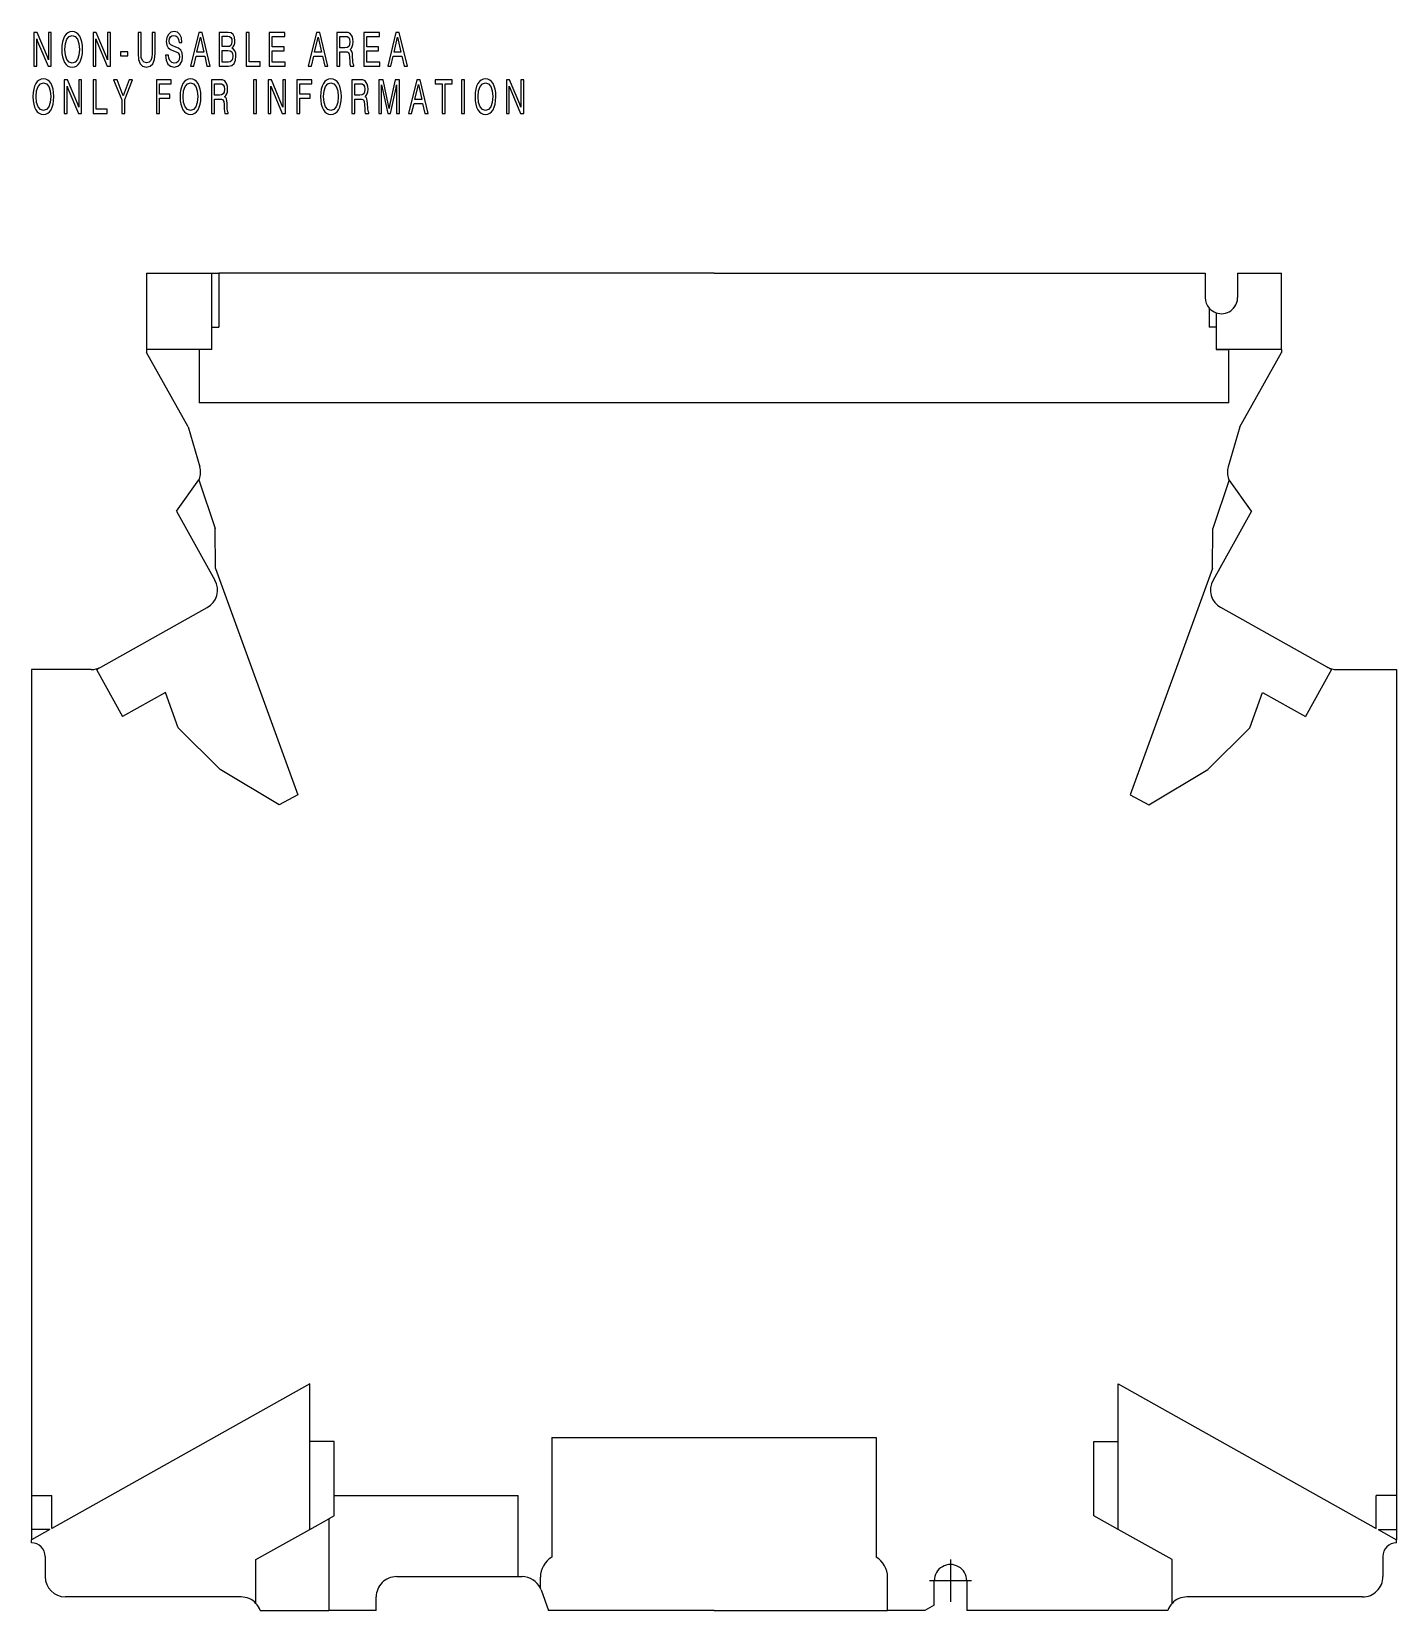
# Model space of a CAD drawing. Extents: x 56 to 157, y 103 to 220.
import ezdxf

# ---------------------------------------------------------------- set-up
doc = ezdxf.new("R2010")
doc.units = 0
doc.linetypes.add('DASHDOT', pattern=[18.5, 12, -3, 0.5, -3])
doc.layers.get('0').update_dxf_attribs({"linetype": 'CONTINUOUS'})

msp = doc.modelspace()

# ---------------------------------------------------------------- linework, layer by layer
at = {"color": 7}
for p, q in [((64.384346, 202.175201), (64.384346, 196.525192)), ((64.384346, 202.175201), (64.384346, 196.525192)), ((64.384346, 202.175201), (69.234344, 202.175201)), ((69.234344, 202.175201), (69.734344, 202.175201)), ((69.234344, 196.525192), (69.234344, 202.175201)), ((106.384346, 202.175201), (69.734344, 202.175201)), ((69.734344, 202.175201), (69.734344, 198.175201)), ((106.384346, 202.175201), (142.734344, 202.175201)), ((142.734344, 202.175201), (142.734344, 200.375183)), ((145.134338, 202.175201), (145.134338, 200.375183)), ((145.134338, 202.175201), (145.134338, 200.375183)), ((145.134338, 202.175201), (148.384338, 202.175201)), ((148.384338, 196.525192), (148.384338, 202.175201)), ((143.034348, 199.581467), (143.034348, 198.175201)), ((143.534348, 199.24382), (143.534348, 196.525192)), ((69.234344, 198.175201), (69.734344, 198.175201)), ((143.534348, 198.175201), (143.034348, 198.175201)), ((143.534348, 198.175201), (143.534348, 196.525192)), ((68.284348, 196.525192), (64.384346, 196.525192)), ((64.384346, 196.525192), (64.384346, 196.30835)), ((69.234344, 196.525192), (64.384346, 196.525192)), ((68.284348, 196.525192), (68.284348, 192.575195)), ((69.234344, 196.525192), (68.284348, 196.525192)), ((143.534348, 196.525192), (144.484344, 196.525192)), ((148.384338, 196.525192), (143.534348, 196.525192)), ((148.384338, 196.525192), (144.484344, 196.525192)), ((144.484344, 192.575195), (144.484344, 196.525192)), ((148.384338, 196.525192), (148.384338, 196.30835)), ((67.463287, 190.810501), (64.384346, 196.30835)), ((145.305405, 190.810501), (148.384338, 196.30835)), ((144.484344, 192.575195), (68.284348, 192.575195)), ((67.463287, 190.810501), (68.326385, 187.849335)), ((145.305405, 190.810501), (144.442307, 187.849335)), ((66.597916, 184.5634), (68.261528, 186.874313)), ((68.261528, 186.874313), (68.299744, 186.927399)), ((68.261528, 186.874313), (69.473831, 183.27771)), ((144.507172, 186.874313), (143.294861, 183.27771)), ((144.507172, 186.874313), (144.468948, 186.927399)), ((146.170776, 184.5634), (144.507172, 186.874313)), ((66.597916, 184.5634), (69.456345, 179.459305)), ((146.170776, 184.5634), (143.312347, 179.459305)), ((69.484665, 180.307922), (69.473831, 183.27771)), ((143.284027, 180.307922), (143.294861, 183.27771)), ((69.484665, 180.307922), (75.584396, 163.544266)), ((143.284027, 180.307922), (137.184296, 163.544266)), ((61.020584, 173.015839), (68.880539, 177.417633)), ((151.748108, 173.015839), (143.888153, 177.417633)), ((60.679073, 172.824585), (61.020584, 173.015839)), ((152.089615, 172.824585), (151.748108, 173.015839)), ((60.287655, 172.824585), (55.884346, 172.824585)), ((55.884346, 172.824585), (55.884346, 111.675194)), ((60.679073, 172.824585), (62.620087, 169.358658)), ((152.089615, 172.824585), (150.148605, 169.358658)), ((152.481033, 172.824585), (156.884338, 172.824585)), ((156.884338, 172.824585), (156.884338, 111.675194)), ((65.783813, 171.130432), (62.620087, 169.358658)), ((66.735153, 168.519196), (65.783813, 171.130432)), ((146.033539, 168.519196), (146.984879, 171.130432)), ((146.984879, 171.130432), (150.148605, 169.358658)), ((69.831039, 165.436188), (66.735153, 168.519196)), ((142.937653, 165.436188), (146.033539, 168.519196)), ((74.19838, 162.821533), (69.831039, 165.436188)), ((138.570313, 162.821533), (142.937653, 165.436188)), ((75.584396, 163.544266), (74.19838, 162.821533)), ((137.184296, 163.544266), (138.570313, 162.821533)), ((76.484344, 119.948883), (57.384346, 109.252365)), ((76.484344, 115.675194), (76.484344, 119.948883)), ((136.284348, 115.675194), (136.284348, 119.948883)), ((136.284348, 119.948883), (155.384338, 109.252365)), ((94.384346, 115.985191), (94.384346, 107.12603)), ((94.384346, 115.985191), (118.384346, 115.985191)), ((118.384346, 115.985191), (118.384346, 107.12603)), ((78.284348, 115.675194), (76.484344, 115.675194)), ((76.484344, 109.175194), (76.484344, 115.675194)), ((78.284348, 111.675194), (78.284348, 115.675194)), ((134.484344, 110.175194), (134.484344, 115.675194)), ((134.484344, 115.675194), (136.284348, 115.675194)), ((136.284348, 109.175194), (136.284348, 115.675194)), ((55.884346, 111.675194), (57.384346, 111.675194)), ((55.884346, 111.675194), (55.884346, 109.175194)), ((57.384346, 109.252365), (57.384346, 111.675194)), ((78.284348, 111.675194), (91.884346, 111.675194)), ((78.284348, 110.175194), (78.284348, 111.675194)), ((91.884346, 105.675194), (91.884346, 111.675194)), ((155.384338, 109.252365), (155.384338, 111.675194)), ((156.884338, 111.675194), (155.384338, 111.675194)), ((156.884338, 111.675194), (156.884338, 109.175194)), ((76.484344, 109.167145), (77.884346, 109.95118)), ((78.284348, 110.175194), (77.884346, 109.95118)), ((77.884346, 109.95118), (77.884346, 103.175194)), ((136.284348, 109.167145), (134.484344, 110.175194)), ((57.24654, 109.175194), (55.884346, 109.175194)), ((57.24654, 109.175194), (55.884346, 108.412331)), ((55.884346, 109.175194), (55.884346, 108.412331)), ((72.484344, 106.935089), (76.484344, 109.175194)), ((76.484344, 109.175194), (76.484344, 109.167145)), ((140.284348, 106.935089), (136.284348, 109.175194)), ((136.284348, 109.175194), (136.284348, 109.167145)), ((155.522156, 109.175194), (156.884338, 108.412331)), ((155.522156, 109.175194), (156.884338, 109.175194)), ((156.884338, 109.175194), (156.884338, 108.412331)), ((55.884346, 108.175194), (55.884346, 108.412331)), ((156.884338, 108.175194), (156.884338, 108.412331)), ((56.884346, 107.175194), (56.884346, 105.675194)), ((72.484344, 103.695), (72.484344, 106.935089)), ((140.284348, 103.695), (140.284348, 106.935089)), ((155.884338, 107.175194), (155.884338, 105.675194)), ((82.884346, 105.675194), (91.884346, 105.675194)), ((91.884346, 105.675194), (92.184349, 105.675194)), ((93.534348, 104.829025), (93.534348, 105.625191)), ((119.234344, 103.175194), (119.234344, 105.625191)), ((122.684341, 103.575195), (122.684341, 105.375191)), ((125.084351, 105.375191), (125.084351, 103.175194)), ((71.384346, 104.175194), (58.384346, 104.175194)), ((81.384346, 103.175194), (81.384346, 104.175194)), ((93.593887, 104.688225), (94.144585, 103.175194)), ((154.384338, 104.175194), (141.384338, 104.175194)), ((72.798561, 103.175194), (77.884346, 103.175194)), ((81.384346, 103.175194), (77.884346, 103.175194)), ((106.384346, 103.175194), (94.144585, 103.175194)), ((106.384346, 103.175194), (119.234344, 103.175194)), ((121.991524, 103.175194), (119.234344, 103.175194)), ((122.684341, 103.575195), (121.991524, 103.175194)), ((134.884338, 103.175194), (125.084351, 103.175194)), ((139.970123, 103.175194), (134.884338, 103.175194))]:
    msp.add_line(p, q, dxfattribs=at)
at = {"color": 7, "linetype": 'DASHDOT'}
for p, q in [((123.884346, 106.935196), (123.884346, 103.815193)), ((125.444344, 105.375191), (122.324348, 105.375191))]:
    msp.add_line(p, q, dxfattribs=at)
at = {"color": 7}
for points in [[(56.056114, 217.495789), (56.2663, 217.495789), (56.2663, 219.522903), (56.327324, 219.338623), (57.102531, 217.495789), (57.342098, 217.495789), (57.342098, 219.995789), (57.131912, 219.995789), (57.131912, 217.968674), (57.057331, 218.180771), (56.297943, 219.995789), (56.056114, 219.995789)], [(58.117828, 218.744049), (58.129131, 218.445023), (58.169811, 218.18425), (58.235355, 217.958237), (58.323498, 217.770477), (58.434242, 217.620956), (58.565327, 217.513168), (58.716751, 217.450592), (58.888519, 217.426254), (59.058025, 217.450592), (59.20945, 217.513168), (59.340534, 217.620956), (59.451279, 217.770477), (59.539421, 217.958237), (59.602703, 218.18425), (59.641125, 218.445023), (59.656948, 218.744049), (59.643387, 219.039597), (59.602703, 219.300385), (59.537163, 219.526382), (59.451279, 219.714142), (59.340534, 219.863663), (59.20945, 219.971451), (59.058025, 220.037506), (58.888519, 220.061859), (58.716751, 220.037506), (58.565327, 219.971451), (58.434242, 219.863663), (58.323498, 219.714142), (58.235355, 219.526382), (58.169811, 219.300385), (58.129131, 219.039597)], [(58.3461, 218.744049), (58.382259, 219.175201), (58.490746, 219.498566), (58.66251, 219.696762), (58.888519, 219.766296), (59.112267, 219.696762), (59.284035, 219.498566), (59.390255, 219.175201), (59.428677, 218.744049), (59.390255, 218.309418), (59.284035, 217.986053), (59.112267, 217.787857), (58.888519, 217.721802), (58.66251, 217.787857), (58.490746, 217.986053), (58.382259, 218.309418)], [(60.432678, 217.495789), (60.642864, 217.495789), (60.642864, 219.522903), (60.703888, 219.338623), (61.479095, 217.495789), (61.718666, 217.495789), (61.718666, 219.995789), (61.508476, 219.995789), (61.508476, 217.968674), (61.433895, 218.180771), (60.674507, 219.995789), (60.432678, 219.995789)], [(63.760563, 218.445023), (63.796722, 217.99649), (63.911987, 217.680069), (64.101837, 217.49231), (64.370789, 217.426254), (64.655556, 217.49231), (64.86348, 217.683548), (64.990051, 217.999954), (65.03299, 218.445023), (65.03299, 219.995789), (64.811501, 219.995789), (64.811501, 218.441544), (64.784378, 218.135559), (64.707535, 217.923462), (64.578712, 217.794815), (64.395645, 217.753098), (64.21032, 217.794815), (64.081497, 217.919983), (64.004654, 218.135559), (63.982052, 218.441544), (63.982052, 219.995789), (63.760563, 219.995789)], [(65.797417, 218.319855), (65.847137, 217.937378), (65.973709, 217.65921), (66.170334, 217.488831), (66.434761, 217.429718), (66.694672, 217.488831), (66.891296, 217.645294), (67.015602, 217.892166), (67.058548, 218.219009), (67.022385, 218.490219), (66.925201, 218.695374), (66.762474, 218.82402), (66.552284, 218.914429), (66.330795, 218.9944), (66.177109, 219.074371), (66.086708, 219.189117), (66.059586, 219.380356), (66.082191, 219.540298), (66.15451, 219.668945), (66.265259, 219.748917), (66.416679, 219.780212), (66.570366, 219.745438), (66.687889, 219.644608), (66.764732, 219.481186), (66.800896, 219.262131), (67.011086, 219.262131), (66.96814, 219.595932), (66.852875, 219.846283), (66.672073, 220.006226), (66.430244, 220.061859), (66.188416, 220.006226), (66.005348, 219.853226), (65.887825, 219.62027), (65.849403, 219.321243), (65.883301, 219.046555), (65.985008, 218.858795), (66.156769, 218.730148), (66.394081, 218.629303), (66.586189, 218.552811), (66.726311, 218.476318), (66.809937, 218.361572), (66.839317, 218.180771), (66.809937, 217.993011), (66.730835, 217.84697), (66.604271, 217.756561), (66.432503, 217.725281), (66.258476, 217.763519), (66.127388, 217.885223), (66.041504, 218.069504), (66.009865, 218.319855)], [(67.651207, 217.495789), (67.879478, 217.495789), (68.053505, 218.243347), (68.693108, 218.243347), (68.864876, 217.495789), (69.104446, 217.495789), (68.498741, 219.995789), (68.254654, 219.995789)], [(69.77169, 217.495789), (70.461014, 217.495789), (70.691544, 217.547943), (70.863312, 217.700928), (70.971794, 217.933899), (71.010216, 218.243347), (70.98761, 218.465881), (70.92659, 218.643219), (70.829407, 218.771866), (70.700584, 218.844879), (70.800026, 218.931808), (70.874611, 219.053513), (70.917549, 219.203018), (70.933372, 219.387299), (70.899475, 219.651566), (70.80455, 219.842804), (70.646339, 219.957535), (70.427116, 219.995789), (69.77169, 219.995789)], [(71.767868, 217.495789), (72.80072, 217.495789), (72.80072, 217.812195), (71.991608, 217.812195), (71.991608, 219.995789), (71.767868, 219.995789)], [(73.477005, 217.495789), (74.65451, 217.495789), (74.65451, 217.808716), (73.696236, 217.808716), (73.696236, 218.646698), (74.56411, 218.646698), (74.56411, 218.938766), (73.696236, 218.938766), (73.696236, 219.686325), (74.636429, 219.686325), (74.636429, 219.995789), (73.477005, 219.995789)], [(76.359657, 217.495789), (76.587929, 217.495789), (76.761955, 218.243347), (77.401558, 218.243347), (77.573318, 217.495789), (77.812889, 217.495789), (77.207191, 219.995789), (76.963104, 219.995789)], [(78.480133, 219.995789), (78.480133, 217.495789), (78.699364, 217.495789), (78.699364, 218.566727), (79.056458, 218.566727), (79.228226, 218.55629), (79.33445, 218.504135), (79.393211, 218.38591), (79.418076, 218.166855), (79.431633, 217.840012), (79.442932, 217.64183), (79.474571, 217.495789), (79.729965, 217.495789), (79.729965, 217.565323), (79.67572, 217.666168), (79.65538, 217.857407), (79.637299, 218.2677), (79.621475, 218.441544), (79.592102, 218.577148), (79.537857, 218.671036), (79.451973, 218.733612), (79.546898, 218.827499), (79.616959, 218.956146), (79.659897, 219.11261), (79.67572, 219.303848), (79.659897, 219.498566), (79.621475, 219.668945), (79.46553, 219.908859), (79.300545, 219.981888), (79.110703, 219.995789)], [(80.480835, 217.495789), (81.658333, 217.495789), (81.658333, 217.808716), (80.700058, 217.808716), (80.700058, 218.646698), (81.567932, 218.646698), (81.567932, 218.938766), (80.700058, 218.938766), (80.700058, 219.686325), (81.640251, 219.686325), (81.640251, 219.995789), (80.480835, 219.995789)], [(82.244217, 217.495789), (82.472488, 217.495789), (82.646515, 218.243347), (83.286118, 218.243347), (83.457886, 217.495789), (83.697449, 217.495789), (83.091751, 219.995789), (82.847656, 219.995789)], [(68.121307, 218.535431), (68.376694, 219.63765), (68.627563, 218.535431)], [(69.993179, 218.945724), (69.993179, 219.710663), (70.397736, 219.710663), (70.535599, 219.686325), (70.632782, 219.616791), (70.691544, 219.502045), (70.711884, 219.338623), (70.689285, 219.161301), (70.628258, 219.036118), (70.5243, 218.966583), (70.379654, 218.945724)], [(69.993179, 217.798294), (69.993179, 218.667557), (70.415817, 218.667557), (70.576279, 218.643219), (70.691544, 218.566727), (70.759346, 218.434586), (70.78421, 218.246826), (70.761604, 218.052124), (70.69606, 217.91304), (70.587578, 217.826111), (70.440674, 217.798294)], [(76.829758, 218.535431), (77.085144, 219.63765), (77.336014, 218.535431)], [(78.697105, 219.70372), (79.074539, 219.70372), (79.235001, 219.686325), (79.352531, 219.623749), (79.422592, 219.502045), (79.447449, 219.296906), (79.422592, 219.084808), (79.35479, 218.949203), (79.237267, 218.876175), (79.074539, 218.855316), (78.697105, 218.855316)], [(82.714317, 218.535431), (82.969704, 219.63765), (83.220573, 218.535431)], [(62.469532, 218.278122), (63.016472, 218.278122), (63.016472, 218.552811), (62.469532, 218.552811)], [(55.988308, 215.244049), (55.999611, 214.945023), (56.040291, 214.68425), (56.105835, 214.458237), (56.193977, 214.270477), (56.304722, 214.120956), (56.435806, 214.013168), (56.587231, 213.950592), (56.758999, 213.926254), (56.928505, 213.950592), (57.079929, 214.013168), (57.211014, 214.120956), (57.321758, 214.270477), (57.409901, 214.458237), (57.473183, 214.68425), (57.511604, 214.945023), (57.527428, 215.244049), (57.513866, 215.539597), (57.473183, 215.800385), (57.407642, 216.026382), (57.321758, 216.214142), (57.211014, 216.363663), (57.079929, 216.471451), (56.928505, 216.537506), (56.758999, 216.561859), (56.587231, 216.537506), (56.435806, 216.471451), (56.304722, 216.363663), (56.193977, 216.214142), (56.105835, 216.026382), (56.040291, 215.800385), (55.999611, 215.539597)], [(56.216579, 215.244049), (56.252739, 215.675201), (56.361225, 215.998566), (56.53299, 216.196762), (56.758999, 216.266296), (56.982746, 216.196762), (57.154514, 215.998566), (57.260738, 215.675201), (57.29916, 215.244049), (57.260738, 214.809418), (57.154514, 214.486053), (56.982746, 214.287857), (56.758999, 214.221802), (56.53299, 214.287857), (56.361225, 214.486053), (56.252739, 214.809418)], [(58.303158, 213.995789), (58.513344, 213.995789), (58.513344, 216.022903), (58.574368, 215.838623), (59.349575, 213.995789), (59.589146, 213.995789), (59.589146, 216.495789), (59.378956, 216.495789), (59.378956, 214.468674), (59.304375, 214.680771), (58.544987, 216.495789), (58.303158, 216.495789)], [(60.434937, 213.995789), (61.467796, 213.995789), (61.467796, 214.312195), (60.658684, 214.312195), (60.658684, 216.495789), (60.434937, 216.495789)], [(62.774643, 213.995789), (62.774643, 215.021515), (63.353226, 216.495789), (63.093315, 216.495789), (62.66164, 215.313599), (62.227703, 216.495789), (61.949715, 216.495789), (62.553158, 214.997177), (62.553158, 213.995789)], [(65.126175, 213.995789), (65.347664, 213.995789), (65.347664, 215.125824), (66.107048, 215.125824), (66.107048, 215.431808), (65.347664, 215.431808), (65.347664, 216.182861), (66.217796, 216.182861), (66.217796, 216.495789), (65.126175, 216.495789)], [(66.873741, 215.244049), (66.88504, 214.945023), (66.92572, 214.68425), (66.991264, 214.458237), (67.079407, 214.270477), (67.190155, 214.120956), (67.321236, 214.013168), (67.472664, 213.950592), (67.644432, 213.926254), (67.813934, 213.950592), (67.965363, 214.013168), (68.096443, 214.120956), (68.207191, 214.270477), (68.295334, 214.458237), (68.358612, 214.68425), (68.397034, 214.945023), (68.412857, 215.244049), (68.3993, 215.539597), (68.358612, 215.800385), (68.293076, 216.026382), (68.207191, 216.214142), (68.096443, 216.363663), (67.965363, 216.471451), (67.813934, 216.537506), (67.644432, 216.561859), (67.472664, 216.537506), (67.321236, 216.471451), (67.190155, 216.363663), (67.079407, 216.214142), (66.991264, 216.026382), (66.92572, 215.800385), (66.88504, 215.539597)], [(67.102013, 215.244049), (67.138168, 215.675201), (67.246658, 215.998566), (67.418419, 216.196762), (67.644432, 216.266296), (67.868179, 216.196762), (68.039948, 215.998566), (68.146164, 215.675201), (68.184586, 215.244049), (68.146164, 214.809418), (68.039948, 214.486053), (67.868179, 214.287857), (67.644432, 214.221802), (67.418419, 214.287857), (67.246658, 214.486053), (67.138168, 214.809418)], [(69.190849, 216.495789), (69.190849, 213.995789), (69.41008, 213.995789), (69.41008, 215.066727), (69.767166, 215.066727), (69.938934, 215.05629), (70.045158, 215.004135), (70.10392, 214.88591), (70.128784, 214.666855), (70.142342, 214.340012), (70.153641, 214.14183), (70.185287, 213.995789), (70.440674, 213.995789), (70.440674, 214.065323), (70.386429, 214.166168), (70.366089, 214.357407), (70.348007, 214.7677), (70.332191, 214.941544), (70.302811, 215.077148), (70.248566, 215.171036), (70.162682, 215.233612), (70.257607, 215.327499), (70.327667, 215.456146), (70.370613, 215.61261), (70.386429, 215.803848), (70.370613, 215.998566), (70.332191, 216.168945), (70.176247, 216.408859), (70.011261, 216.481888), (69.821411, 216.495789)], [(72.315323, 213.995789), (72.536812, 213.995789), (72.536812, 216.495789), (72.315323, 216.495789)], [(73.389389, 213.995789), (73.599579, 213.995789), (73.599579, 216.022903), (73.660599, 215.838623), (74.435806, 213.995789), (74.675377, 213.995789), (74.675377, 216.495789), (74.465187, 216.495789), (74.465187, 214.468674), (74.390602, 214.680771), (73.631218, 216.495789), (73.389389, 216.495789)], [(75.521164, 213.995789), (75.742661, 213.995789), (75.742661, 215.125824), (76.502045, 215.125824), (76.502045, 215.431808), (75.742661, 215.431808), (75.742661, 216.182861), (76.612785, 216.182861), (76.612785, 216.495789), (75.521164, 216.495789)], [(77.268738, 215.244049), (77.280037, 214.945023), (77.320717, 214.68425), (77.386261, 214.458237), (77.474403, 214.270477), (77.585144, 214.120956), (77.716232, 214.013168), (77.867661, 213.950592), (78.039421, 213.926254), (78.208931, 213.950592), (78.360352, 214.013168), (78.49144, 214.120956), (78.60218, 214.270477), (78.690323, 214.458237), (78.753609, 214.68425), (78.79203, 214.945023), (78.807846, 215.244049), (78.794289, 215.539597), (78.753609, 215.800385), (78.688065, 216.026382), (78.60218, 216.214142), (78.49144, 216.363663), (78.360352, 216.471451), (78.208931, 216.537506), (78.039421, 216.561859), (77.867661, 216.537506), (77.716232, 216.471451), (77.585144, 216.363663), (77.474403, 216.214142), (77.386261, 216.026382), (77.320717, 215.800385), (77.280037, 215.539597)], [(77.497002, 215.244049), (77.533165, 215.675201), (77.641647, 215.998566), (77.813416, 216.196762), (78.039421, 216.266296), (78.263168, 216.196762), (78.434937, 215.998566), (78.541161, 215.675201), (78.579582, 215.244049), (78.541161, 214.809418), (78.434937, 214.486053), (78.263168, 214.287857), (78.039421, 214.221802), (77.813416, 214.287857), (77.641647, 214.486053), (77.533165, 214.809418)], [(79.585846, 216.495789), (79.585846, 213.995789), (79.805069, 213.995789), (79.805069, 215.066727), (80.162163, 215.066727), (80.333931, 215.05629), (80.440155, 215.004135), (80.498917, 214.88591), (80.523773, 214.666855), (80.537338, 214.340012), (80.548637, 214.14183), (80.580276, 213.995789), (80.83567, 213.995789), (80.83567, 214.065323), (80.781425, 214.166168), (80.761086, 214.357407), (80.743004, 214.7677), (80.727188, 214.941544), (80.6978, 215.077148), (80.643562, 215.171036), (80.557678, 215.233612), (80.652603, 215.327499), (80.722664, 215.456146), (80.76561, 215.61261), (80.781425, 215.803848), (80.76561, 215.998566), (80.727188, 216.168945), (80.571236, 216.408859), (80.40625, 216.481888), (80.216408, 216.495789)], [(81.789948, 216.127228), (81.826103, 215.908173), (82.235184, 213.995789), (82.443108, 213.995789), (82.861221, 215.908173), (82.899643, 216.127228), (82.899643, 213.995789), (83.114349, 213.995789), (83.114349, 216.495789), (82.797943, 216.495789), (82.379822, 214.583405), (82.343666, 214.378265), (82.305244, 214.583405), (81.902946, 216.495789), (81.586533, 216.495789), (81.586533, 213.995789), (81.789948, 213.995789)], [(83.781601, 213.995789), (84.009872, 213.995789), (84.183899, 214.743347), (84.823502, 214.743347), (84.995262, 213.995789), (85.234833, 213.995789), (84.629135, 216.495789), (84.38504, 216.495789)], [(86.261429, 213.995789), (86.482918, 213.995789), (86.482918, 216.193283), (86.995956, 216.193283), (86.995956, 216.495789), (85.74839, 216.495789), (85.74839, 216.193283), (86.261429, 216.193283)], [(87.697105, 213.995789), (87.918594, 213.995789), (87.918594, 216.495789), (87.697105, 216.495789)], [(88.703369, 215.244049), (88.714668, 214.945023), (88.755348, 214.68425), (88.820892, 214.458237), (88.909035, 214.270477), (89.019775, 214.120956), (89.150864, 214.013168), (89.302292, 213.950592), (89.47406, 213.926254), (89.643562, 213.950592), (89.794983, 214.013168), (89.926071, 214.120956), (90.036819, 214.270477), (90.124954, 214.458237), (90.18824, 214.68425), (90.226662, 214.945023), (90.242485, 215.244049), (90.228928, 215.539597), (90.18824, 215.800385), (90.122696, 216.026382), (90.036819, 216.214142), (89.926071, 216.363663), (89.794983, 216.471451), (89.643562, 216.537506), (89.47406, 216.561859), (89.302292, 216.537506), (89.150864, 216.471451), (89.019775, 216.363663), (88.909035, 216.214142), (88.820892, 216.026382), (88.755348, 215.800385), (88.714668, 215.539597)], [(88.931641, 215.244049), (88.967796, 215.675201), (89.076279, 215.998566), (89.248047, 216.196762), (89.47406, 216.266296), (89.6978, 216.196762), (89.869568, 215.998566), (89.9758, 215.675201), (90.014221, 215.244049), (89.9758, 214.809418), (89.869568, 214.486053), (89.6978, 214.287857), (89.47406, 214.221802), (89.248047, 214.287857), (89.076279, 214.486053), (88.967796, 214.809418)], [(91.018219, 213.995789), (91.228401, 213.995789), (91.228401, 216.022903), (91.289429, 215.838623), (92.064636, 213.995789), (92.304199, 213.995789), (92.304199, 216.495789), (92.094009, 216.495789), (92.094009, 214.468674), (92.019432, 214.680771), (91.26004, 216.495789), (91.018219, 216.495789)], [(69.407814, 216.20372), (69.785248, 216.20372), (69.945717, 216.186325), (70.06324, 216.123749), (70.133301, 216.002045), (70.158165, 215.796906), (70.133301, 215.584808), (70.065498, 215.449203), (69.947975, 215.376175), (69.785248, 215.355316), (69.407814, 215.355316)], [(79.802811, 216.20372), (80.180244, 216.20372), (80.340714, 216.186325), (80.458237, 216.123749), (80.528297, 216.002045), (80.553162, 215.796906), (80.528297, 215.584808), (80.460495, 215.449203), (80.342972, 215.376175), (80.180244, 215.355316), (79.802811, 215.355316)], [(84.251694, 215.035431), (84.507088, 216.13765), (84.757957, 215.035431)]]:
    msp.add_lwpolyline(points, close=True, dxfattribs=at)
for centre, radius, start, end in [((143.934341, 200.375183), 1.2, 180.000005, 221.409615), ((143.934341, 200.375183), 1.2, 250.528781, 360), ((143.934341, 200.375183), 1.2, 318.59038, 0), ((143.934341, 200.375183), 1.2, 221.409615, 250.528781), ((66.886307, 187.429596), 1.5, 340.439504, 16.25), ((145.882385, 187.429596), 1.5, 163.750001, 199.560496), ((68.147598, 178.726379), 1.5, 299.250003, 29.249998), ((144.621094, 178.726379), 1.5, 150.750007, 240.750006), ((60.287655, 174.324585), 1.5, 269.999997, 299.250003), ((152.481033, 174.324585), 1.5, 240.750006, 269.999997), ((55.884346, 107.175194), 1, 0, 90.000003), ((156.884338, 107.175194), 1, 90.000003, 180.000005), ((95.284348, 105.625191), 1.75, 120.949727, 180.000005), ((117.484344, 105.625191), 1.75, 0, 59.050278), ((123.884346, 105.375191), 1.2, 0, 180.000005), ((58.384346, 105.675194), 1.5, 180.000005, 269.999997), ((82.884346, 104.175194), 1.5, 90.000003, 180.000005), ((92.184349, 104.175194), 1.5, 25.841934, 90.000003), ((154.384338, 105.675194), 1.5, 269.999997, 0), ((71.384346, 102.675194), 1.5, 42.833428, 90.000003), ((92.184349, 104.175194), 1.5, 20.000001, 25.841934), ((141.384338, 102.675194), 1.5, 90.000003, 137.166577), ((71.384346, 102.675194), 1.5, 19.471222, 42.833428), ((141.384338, 102.675194), 1.5, 137.166577, 160.528775)]:
    msp.add_arc(centre, radius, start, end, dxfattribs=at)

doc.saveas('drawing.dxf')
